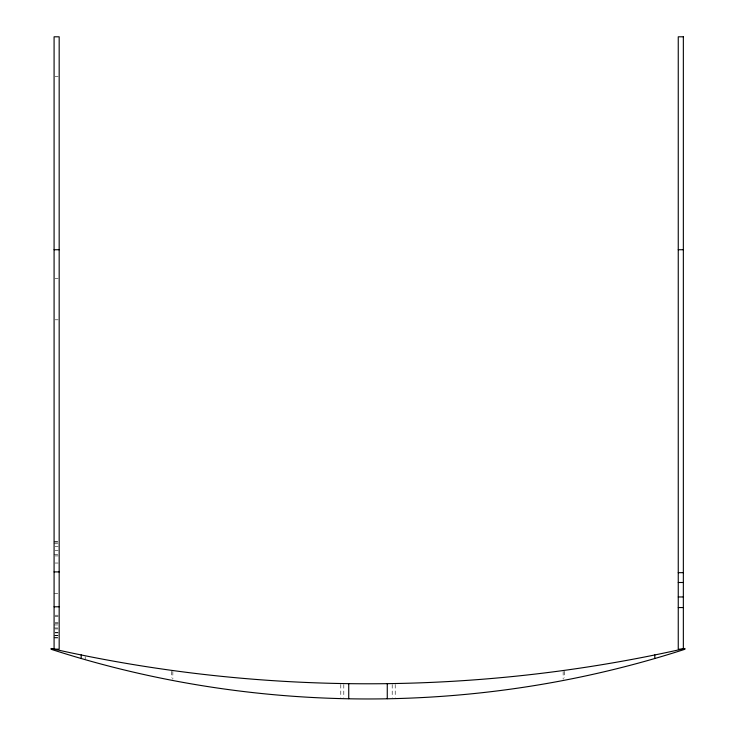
<?xml version="1.0" encoding="UTF-8"?>
<svg xmlns="http://www.w3.org/2000/svg" width="736" height="736" viewBox="0 0 736 736"><rect width="100%" height="100%" fill="white"/><g stroke="black" fill="none" stroke-linecap="round" stroke-linejoin="round"><path stroke-width="0.55" stroke-dasharray="3.68 2.76" d="M55.099 76.305L58.153 76.305M55.099 278.714L58.153 278.714M55.099 319.801L58.153 319.801M54.087 541.503L58.153 541.503M54.087 542.064L58.153 542.064M54.087 543.757L58.153 543.757M55.099 546.581L58.153 546.581M55.099 550.528L58.153 550.528M54.087 554.659L58.153 554.659M55.099 555.91L58.153 555.91M55.099 563.031L58.153 563.031M54.087 593.363L58.153 593.363M55.099 615.232L58.153 615.232M55.099 616.428L58.153 616.428M55.099 622.297L58.153 622.297M55.099 623.548L58.153 623.548M54.087 624.956L58.153 624.956M54.087 627.974L58.153 627.974M55.099 628.93L58.153 628.93M55.099 632.344L58.153 632.344M55.099 632.886L58.153 632.886M55.099 635.462L58.153 635.462M54.087 635.702L58.153 635.702M54.087 637.339L58.153 637.394M54.087 637.965L58.153 637.965M564.438 671.306L564.438 677.838M563.15 671.49L563.15 679.162M395.214 684.489L395.214 697.397M392.196 684.554L392.196 697.48M343.804 684.554L343.804 697.48M340.786 684.489L340.786 697.397M172.85 671.49L172.85 679.162M171.562 671.306L171.562 677.838M85.21 656.678L85.21 659.576"/><path stroke-width="1.1" d="M684.986 649.244C480.562 715.539 255.438 715.539 51.014 649.244M684.986 648.462C477.149 695.557 258.851 695.557 51.014 648.462M54.087 249.734L59.174 249.734M678.252 249.734L683.348 249.734M54.087 571.9L59.174 571.9M678.252 572.672L683.348 572.672M678.252 582.498L683.348 582.498M678.252 596.96L683.348 596.96M54.087 606.786L59.174 606.786M678.252 607.559L683.348 607.559M54.354 649.17L51.851 648.637M654.792 654.865L654.792 658.361M387.265 683.569L387.265 698.685M348.735 683.569L348.735 698.685M81.208 654.865L81.208 658.361M54.087 649.143L59.174 649.17L59.174 36.8L54.087 36.8L54.087 649.17M683.348 36.8L678.252 36.8L678.252 649.17L683.348 649.17L683.348 36.8"/></g></svg>
